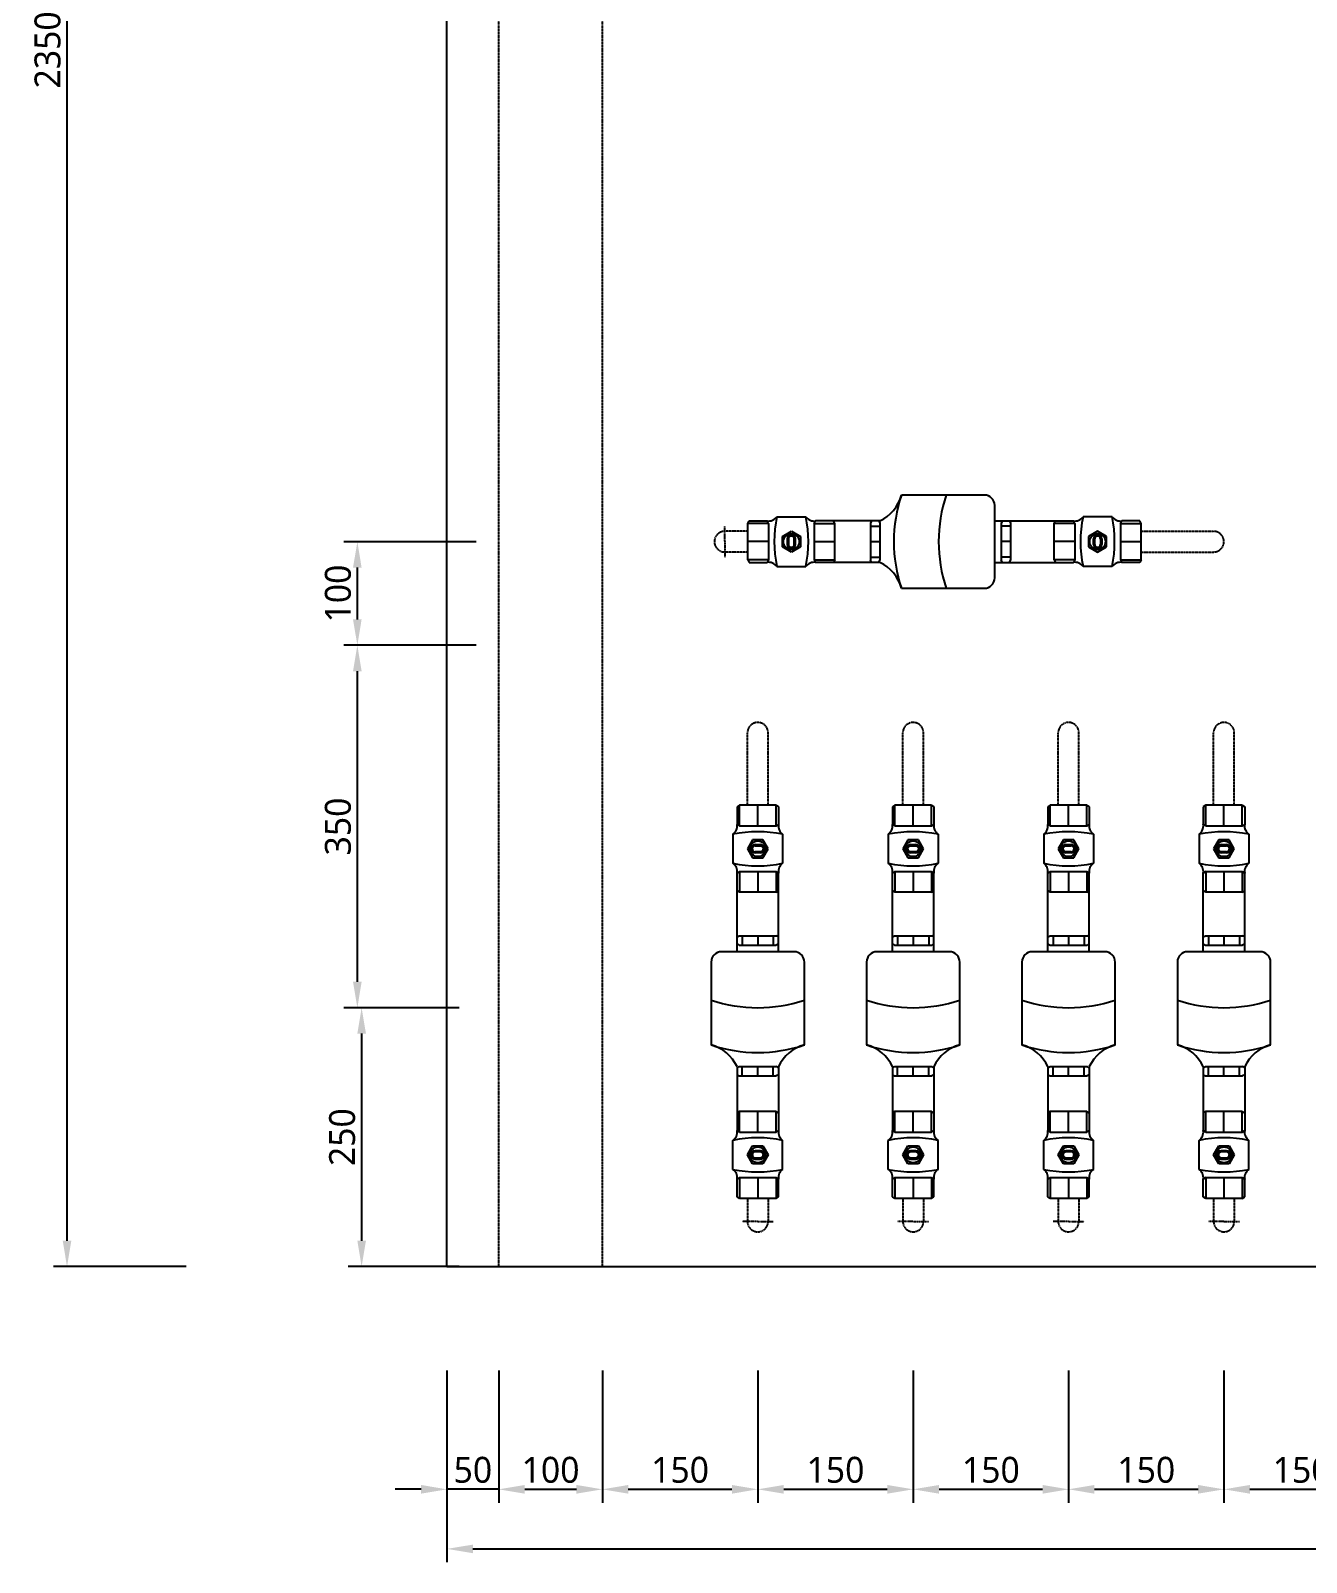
# Model space of a CAD drawing. Header units: millimetres. Extents: x -9013 to 516, y -36629 to 6082.
# Drawn here: x -2564 to -1333, y -21096 to -19616 of the extents above; entities that cross this region are included whole.
import ezdxf

# ---------------------------------------------------------------- set-up
doc = ezdxf.new("R2010")
doc.units = ezdxf.units.MM
doc.header["$LTSCALE"] = 0.05
for name, pattern in [('CENTER', [50.8, 31.75, -6.35, 6.35, -6.35]), ('CENTER2', [28.575, 19.05, -3.175, 3.175, -3.175]), ('DASHDOT', [0.618421, 0.309211, -0.154605, 0, -0.154605])]:
    doc.linetypes.add(name, pattern=pattern)
doc.layers.get('0').update_dxf_attribs({"lineweight": 18})
doc.layers.get('Defpoints').update_dxf_attribs({"color": 140, "lineweight": 18})
for name, color, linetype in [('1CO', 4, 'Continuous'), ('2CONC', 4, 'Continuous'), ('HVAL___2CO', 7, 'Continuous'), ('HWAT__3CO', 1, 'Continuous'), ('HWAT___1DD', 4, 'DASHDOT'), ('HWAT___5CS', 3, 'CENTER2')]:
    doc.layers.add(name, color=color, linetype=linetype)
doc.layers.add('G-Anno-Std-Cntr', color=1, linetype='CENTER2', lineweight=18)
doc.styles.add('trebuchet_MS', font='trebuc.ttf')
doc.dimstyles.new('MGP', dxfattribs={"dimtxt": 2.5, "dimasz": 2.5, "dimexe": 1.25, "dimexo": 0.625, "dimtad": 1, "dimdec": 0, "dimtxsty": 'trebuchet_MS', "dimcen": 2.5, "dimclrt": 7, "dimadec": 0, "dimazin": 0, "dimtfac": 1, "dimtdec": 0, "dimtmove": 0, "dimatfit": 3, "dimfxl": 1.148294, "dimfxlon": 1, "dimarcsym": 2})

# ---------------------------------------------------------------- blocks, each defined once
blk = doc.blocks.new('*D891')
at = {"color": 0, "lineweight": -2, "transparency": 16777216}
for p, q in [((-2162.2, -20910.3), (-2162.2, -21038.1)), ((-2112.2, -20910.3), (-2112.2, -21038.1)), ((-2187.2, -21025.1), (-2212.2, -21025.1)), ((-2112.2, -21025.1), (-2162.2, -21025.1)), ((-2087.2, -21025.1), (-2062.2, -21025.1))]:
    blk.add_line(p, q, dxfattribs=at)
at = {"color": 0, "transparency": 16777216}
for points in [[(-2187.2, -21020.9), (-2187.2, -21029.3), (-2162.2, -21025.1)], [(-2087.2, -21020.9), (-2087.2, -21029.3), (-2112.2, -21025.1)]]:
    blk.add_solid(points, dxfattribs=at)
at = {"layer": 'Defpoints', "color": 0, "transparency": 16777216}
for p in [(-2162.2, -20781), (-2112.2, -20810), (-2162.2, -21025.1)]:
    blk.add_point(p, dxfattribs=at)
at = {"color": 7, "transparency": 16777216, "insert": (-2137.2, -21006.4), "char_height": 25, "attachment_point": 5, "style": 'trebuchet_MS'}
blk.add_mtext('50', dxfattribs=at)
blk = doc.blocks.new('*D892')
at = {"color": 0, "lineweight": -2, "transparency": 16777216}
for p, q in [((-2112.2, -20910.3), (-2112.2, -21038.1)), ((-2012.2, -20910.3), (-2012.2, -21038.1)), ((-2087.2, -21025.1), (-2037.2, -21025.1))]:
    blk.add_line(p, q, dxfattribs=at)
at = {"color": 0, "transparency": 16777216}
for points in [[(-2087.2, -21020.9), (-2087.2, -21029.3), (-2112.2, -21025.1)], [(-2037.2, -21020.9), (-2037.2, -21029.3), (-2012.2, -21025.1)]]:
    blk.add_solid(points, dxfattribs=at)
at = {"layer": 'Defpoints', "color": 0, "transparency": 16777216}
for p in [(-2112.2, -20810), (-2012.2, -20810), (-2012.2, -21025.1)]:
    blk.add_point(p, dxfattribs=at)
at = {"color": 7, "transparency": 16777216, "insert": (-2062.2, -21006.4), "char_height": 25, "attachment_point": 5, "style": 'trebuchet_MS'}
blk.add_mtext('100', dxfattribs=at)
blk = doc.blocks.new('*D893')
at = {"color": 0, "lineweight": -2, "transparency": 16777216}
for p, q in [((-2162.2, -20967.8), (-2162.2, -21095.6)), ((-397.2, -20967.8), (-397.2, -21095.6)), ((-2137.2, -21082.6), (-422.2, -21082.6))]:
    blk.add_line(p, q, dxfattribs=at)
at = {"color": 0, "transparency": 16777216}
for points in [[(-2137.2, -21078.5), (-2137.2, -21086.8), (-2162.2, -21082.6)], [(-422.2, -21078.5), (-422.2, -21086.8), (-397.2, -21082.6)]]:
    blk.add_solid(points, dxfattribs=at)
at = {"layer": 'Defpoints', "color": 0, "transparency": 16777216}
for p in [(-397.2, -20750.7), (-2162.2, -20771.1), (-397.2, -21082.6)]:
    blk.add_point(p, dxfattribs=at)
at = {"color": 7, "transparency": 16777216, "insert": (-1279.7, -21063.9), "char_height": 25, "attachment_point": 5, "style": 'trebuchet_MS'}
blk.add_mtext('1765', dxfattribs=at)
blk = doc.blocks.new('*D894')
at = {"color": 0, "lineweight": -2, "transparency": 16777216}
for p, q in [((-2414.1, -18460), (-2542, -18460)), ((-2529, -18485), (-2529, -20785)), ((-2414.1, -20810), (-2542, -20810))]:
    blk.add_line(p, q, dxfattribs=at)
at = {"color": 0, "transparency": 16777216}
for points in [[(-2533.1, -18485), (-2524.8, -18485), (-2529, -18460)], [(-2533.1, -20785), (-2524.8, -20785), (-2529, -20810)]]:
    blk.add_solid(points, dxfattribs=at)
at = {"layer": 'Defpoints', "color": 0, "transparency": 16777216}
for p in [(-2162.2, -18460), (-2529, -20810), (-2162.2, -20810)]:
    blk.add_point(p, dxfattribs=at)
at = {"color": 7, "transparency": 16777216, "insert": (-2547.7, -19635), "char_height": 25, "attachment_point": 5, "rotation": 90, "style": 'trebuchet_MS'}
blk.add_mtext('2350', dxfattribs=at)
blk = doc.blocks.new('h-meter')
at = {"layer": 'HVAL___2CO'}
for p, q in [((-25.4, 45), (-105.4, 45)), ((-15.4, -35), (-15.4, 35)), ((-134.2, 20), (-135.4, 17.9)), ((-135.4, 17.9), (-135.4, -17.9)), ((-135.4, 15), (-126.2, 15)), ((-126.2, 20), (-134.2, 20)), ((-127.4, 20), (-126.2, 17.9)), ((-126.2, 17.9), (-126.2, -17.9)), ((-15.4, 20), (-1.2, 20)), ((-7.9, 20), (-9.1, 17.9)), ((-9.1, 17.9), (-9.1, -17.9)), ((0, 15), (-9.1, 15)), ((-1.2, 20), (0, 17.9)), ((0, 17.9), (0, -17.9)), ((-135.4, 0), (-126.2, 0)), ((0, 0), (-9.1, 0)), ((-135.4, -15), (-126.2, -15)), ((-134.2, -20), (-135.4, -17.9)), ((-126.2, -20), (-134.2, -20)), ((-127.4, -20), (-126.2, -17.9)), ((-15.4, -20), (-1.2, -20)), ((0, -15), (-9.1, -15)), ((-7.9, -20), (-9.1, -17.9)), ((-1.2, -20), (0, -17.9)), ((-105.4, -45), (-25.4, -45))]:
    blk.add_line(p, q, dxfattribs=at)
for centre, radius, start, end in [((-142.6, 54.8), 38.4, 295.1026, 345.2121), ((28.2, 0), 141, 161.3868, 198.6132), ((71.5, 0), 141, 161.3868, 198.6132), ((-25.4, 35), 10, 0, 90), ((-142.6, -54.8), 38.4, 14.7879, 64.8974), ((-25.4, -35), 10, 270, 0)]:
    blk.add_arc(centre, radius, start, end, dxfattribs=at)
blk = doc.blocks.new('water meter v')
at = {"layer": 'HVAL___2CO'}
h = blk.add_hatch(color=256, dxfattribs=at)
h.paths.add_polyline_path([(-5839.1, 3714.4), (-5829.1, 3714.4), (-5824.1, 3705.7), (-5829.1, 3697), (-5839.1, 3697), (-5844.1, 3705.7)])
h.paths.add_polyline_path([(-5834.1, 3698.1, 1), (-5834.1, 3713.3, 1)], flags=16)
h.paths.add_polyline_path([(-5836.7, 3701.7), (-5831.5, 3701.7, 1), (-5831.5, 3709.7), (-5836.7, 3709.7, 1)], flags=0)
h.paths.add_polyline_path([(-5836.7, 3702.9), (-5831.5, 3702.9, 1), (-5831.5, 3708.5), (-5836.7, 3708.5, 1)], flags=0)
h = blk.add_hatch(color=256, dxfattribs=at)
h.paths.add_polyline_path([(-5836.7, 3701.7, -1), (-5836.7, 3709.7), (-5831.5, 3709.7, -1), (-5831.5, 3701.7)])
h.paths.add_polyline_path([(-5831.5, 3702.9, 1), (-5831.5, 3708.5), (-5836.7, 3708.5, 1), (-5836.7, 3702.9)], flags=16)
h = blk.add_hatch(color=256, dxfattribs=at)
h.paths.add_polyline_path([(-5839.1, 3401.4), (-5829.1, 3401.4), (-5824.1, 3410.1), (-5829.1, 3418.8), (-5839.1, 3418.8), (-5844.1, 3410.1)])
h.paths.add_polyline_path([(-5834.1, 3417.7, -1), (-5834.1, 3402.5, -1)], flags=16)
h.paths.add_polyline_path([(-5836.7, 3414.1), (-5831.5, 3414.1, -1), (-5831.5, 3406.1), (-5836.7, 3406.1, -1)], flags=0)
h.paths.add_polyline_path([(-5836.7, 3412.9), (-5831.5, 3412.9, -1), (-5831.5, 3407.3), (-5836.7, 3407.3, -1)], flags=0)
h = blk.add_hatch(color=256, dxfattribs=at)
h.paths.add_polyline_path([(-5836.7, 3414.1, 1), (-5836.7, 3406.1), (-5831.5, 3406.1, 1), (-5831.5, 3414.1)])
h.paths.add_polyline_path([(-5831.5, 3412.9, -1), (-5831.5, 3407.3), (-5836.7, 3407.3, -1), (-5836.7, 3412.9)], flags=16)
for p, q in [((-5851.7, 3747.7), (-5854.1, 3746.3)), ((-5854.1, 3746.3), (-5854.1, 3729.1)), ((-5816.5, 3747.7), (-5851.7, 3747.7)), ((-5851.7, 3727.7), (-5851.7, 3747.7)), ((-5834.1, 3727.7), (-5834.1, 3747.7)), ((-5816.5, 3747.7), (-5814.1, 3746.3)), ((-5816.5, 3727.7), (-5816.5, 3747.7)), ((-5814.1, 3746.3), (-5814.1, 3729.1)), ((-5851.7, 3727.7), (-5854.1, 3729.1)), ((-5851.7, 3727.7), (-5816.5, 3727.7)), ((-5816.5, 3727.7), (-5814.1, 3729.1)), ((-5858.1, 3719.7), (-5858.1, 3691.7)), ((-5839.1, 3714.4), (-5844.1, 3705.7)), ((-5829.1, 3714.4), (-5839.1, 3714.4)), ((-5824.1, 3705.7), (-5829.1, 3714.4)), ((-5810.1, 3719.7), (-5810.1, 3691.7)), ((-5844.1, 3705.7), (-5839.1, 3697)), ((-5836.7, 3709.7), (-5831.5, 3709.7)), ((-5836.7, 3708.5), (-5831.5, 3708.5)), ((-5831.5, 3702.9), (-5836.7, 3702.9)), ((-5831.5, 3701.7), (-5836.7, 3701.7)), ((-5829.1, 3697), (-5824.1, 3705.7)), ((-5851.7, 3683.7), (-5854.1, 3682.3)), ((-5851.7, 3683.7), (-5851.7, 3663.7)), ((-5851.7, 3683.7), (-5816.5, 3683.7)), ((-5839.1, 3697), (-5829.1, 3697)), ((-5834.1, 3683.7), (-5834.1, 3663.7)), ((-5816.5, 3683.7), (-5816.5, 3663.7)), ((-5816.5, 3683.7), (-5814.1, 3682.3)), ((-5854.1, 3665.1), (-5854.1, 3682.3)), ((-5814.1, 3665.1), (-5814.1, 3682.3)), ((-5851.7, 3663.7), (-5854.1, 3665.1)), ((-5816.5, 3663.7), (-5851.7, 3663.7)), ((-5816.5, 3663.7), (-5814.1, 3665.1)), ((-5851.7, 3452.1), (-5854.1, 3450.7)), ((-5854.1, 3450.7), (-5854.1, 3433.5)), ((-5816.5, 3452.1), (-5851.7, 3452.1)), ((-5851.7, 3432.1), (-5851.7, 3452.1)), ((-5834.1, 3432.1), (-5834.1, 3452.1)), ((-5816.5, 3452.1), (-5814.1, 3450.7)), ((-5816.5, 3432.1), (-5816.5, 3452.1)), ((-5814.1, 3450.7), (-5814.1, 3433.5)), ((-5851.7, 3432.1), (-5854.1, 3433.5)), ((-5851.7, 3432.1), (-5816.5, 3432.1)), ((-5816.5, 3432.1), (-5814.1, 3433.5)), ((-5858.1, 3396.1), (-5858.1, 3424.1)), ((-5844.1, 3410.1), (-5839.1, 3418.8)), ((-5839.1, 3418.8), (-5829.1, 3418.8)), ((-5829.1, 3418.8), (-5824.1, 3410.1)), ((-5810.1, 3396.1), (-5810.1, 3424.1)), ((-5839.1, 3401.4), (-5844.1, 3410.1)), ((-5831.5, 3414.1), (-5836.7, 3414.1)), ((-5831.5, 3412.9), (-5836.7, 3412.9)), ((-5836.7, 3407.3), (-5831.5, 3407.3)), ((-5836.7, 3406.1), (-5831.5, 3406.1)), ((-5824.1, 3410.1), (-5829.1, 3401.4)), ((-5851.7, 3388.1), (-5854.1, 3386.7)), ((-5851.7, 3388.1), (-5851.7, 3368.1)), ((-5851.7, 3388.1), (-5816.5, 3388.1)), ((-5829.1, 3401.4), (-5839.1, 3401.4)), ((-5834.1, 3388.1), (-5834.1, 3368.1)), ((-5816.5, 3388.1), (-5814.1, 3386.7)), ((-5816.5, 3388.1), (-5816.5, 3368.1)), ((-5854.1, 3369.5), (-5854.1, 3386.7)), ((-5814.1, 3369.5), (-5814.1, 3386.7)), ((-5851.7, 3368.1), (-5854.1, 3369.5)), ((-5816.5, 3368.1), (-5851.7, 3368.1)), ((-5816.5, 3368.1), (-5814.1, 3369.5))]:
    blk.add_line(p, q, dxfattribs=at)
for centre in [(-5834.1, 3705.7), (-5834.1, 3410.1)]:
    blk.add_circle(centre, 7.6, dxfattribs=at)
for centre, radius, start, end in [((-5863.8, 3727.7), 9.8, 305.5591, 8.2752), ((-5804.4, 3727.7), 9.8, 171.7248, 234.4409), ((-5834.1, 3606.5), 115.7, 78.0304, 101.9696), ((-5836.7, 3705.7), 4, 90, 270), ((-5836.7, 3705.7), 4, 90, 270), ((-5836.7, 3705.7), 2.8, 90, 270), ((-5831.5, 3705.7), 4, 270, 90), ((-5831.5, 3705.7), 2.8, 270, 90), ((-5863.8, 3683.7), 9.8, 351.7248, 54.4409), ((-5834.1, 3804.9), 115.7, 258.0304, 281.9696), ((-5804.4, 3683.7), 9.8, 125.5591, 188.2752), ((-5863.8, 3432.1), 9.8, 305.5591, 8.2752), ((-5804.4, 3432.1), 9.8, 171.7248, 234.4409), ((-5834.1, 3310.9), 115.7, 78.0304, 101.9696), ((-5836.7, 3410.1), 4, 90, 270), ((-5836.7, 3410.1), 4, 90, 270), ((-5836.7, 3410.1), 2.8, 90, 270), ((-5831.5, 3410.1), 4, 270, 90), ((-5831.5, 3410.1), 2.8, 270, 90), ((-5863.8, 3388.1), 9.8, 351.7248, 54.4409), ((-5834.1, 3509.3), 115.7, 258.0304, 281.9696), ((-5804.4, 3388.1), 9.8, 125.5591, 188.2752)]:
    blk.add_arc(centre, radius, start, end, dxfattribs=at)
at = {"layer": 'HWAT__3CO'}
for p, q in [((-5854.1, 3620.5), (-5854.1, 3665.1)), ((-5814.1, 3620.5), (-5814.1, 3665.1)), ((-5854.1, 3487.5), (-5854.1, 3450.7)), ((-5814.1, 3487.5), (-5814.1, 3450.7))]:
    blk.add_line(p, q, dxfattribs=at)
at = {"layer": 'HWAT___1DD'}
for q in [(-5849.1, 3345.8), (-5819.1, 3345.8)]:
    blk.add_line((-5834.1, 3345.8), q, dxfattribs=at)
at = {"layer": 'HWAT___5CS'}
for p, q in [((-5844.1, 3747.7), (-5844.1, 3817.7)), ((-5824.1, 3747.7), (-5824.1, 3817.7)), ((-5844.1, 3368.1), (-5844.1, 3345.8)), ((-5824.1, 3368.1), (-5824.1, 3345.8))]:
    blk.add_line(p, q, dxfattribs=at)
for centre, start, end in [((-5834.1, 3817.7), 0, 180), ((-5834.1, 3345.8), 180, 0)]:
    blk.add_arc(centre, 10, start, end, dxfattribs=at)
at = {"rotation": 89.99999999999999}
blk.add_blockref('h-meter', (-5834.1, 3621.7), dxfattribs=at)
blk = doc.blocks.new('*D919')
at = {"color": 0, "lineweight": -2, "transparency": 16777216}
for p, q in [((-2012.2, -20910.3), (-2012.2, -21038.1)), ((-1862.2, -20910.3), (-1862.2, -21038.1)), ((-1987.2, -21025.1), (-1887.2, -21025.1))]:
    blk.add_line(p, q, dxfattribs=at)
at = {"color": 0, "transparency": 16777216}
for points in [[(-1987.2, -21020.9), (-1987.2, -21029.3), (-2012.2, -21025.1)], [(-1887.2, -21020.9), (-1887.2, -21029.3), (-1862.2, -21025.1)]]:
    blk.add_solid(points, dxfattribs=at)
at = {"layer": 'Defpoints', "color": 0, "transparency": 16777216}
for p in [(-1862.2, -20776.4), (-2012.2, -20810), (-1862.2, -21025.1)]:
    blk.add_point(p, dxfattribs=at)
at = {"color": 7, "transparency": 16777216, "insert": (-1937.2, -21006.4), "char_height": 25, "attachment_point": 5, "style": 'trebuchet_MS'}
blk.add_mtext('150', dxfattribs=at)
blk = doc.blocks.new('*D920')
at = {"color": 0, "lineweight": -2, "transparency": 16777216}
for p, q in [((-1862.2, -20910.3), (-1862.2, -21038.1)), ((-1712.2, -20910.3), (-1712.2, -21038.1)), ((-1837.2, -21025.1), (-1737.2, -21025.1))]:
    blk.add_line(p, q, dxfattribs=at)
at = {"color": 0, "transparency": 16777216}
for points in [[(-1837.2, -21020.9), (-1837.2, -21029.3), (-1862.2, -21025.1)], [(-1737.2, -21020.9), (-1737.2, -21029.3), (-1712.2, -21025.1)]]:
    blk.add_solid(points, dxfattribs=at)
at = {"layer": 'Defpoints', "color": 0, "transparency": 16777216}
for p in [(-1862.2, -20776.4), (-1712.2, -20776.4), (-1712.2, -21025.1)]:
    blk.add_point(p, dxfattribs=at)
at = {"color": 7, "transparency": 16777216, "insert": (-1787.2, -21006.4), "char_height": 25, "attachment_point": 5, "style": 'trebuchet_MS'}
blk.add_mtext('150', dxfattribs=at)
blk = doc.blocks.new('*D921')
at = {"color": 0, "lineweight": -2, "transparency": 16777216}
for p, q in [((-1712.2, -20910.3), (-1712.2, -21038.1)), ((-1562.2, -20910.3), (-1562.2, -21038.1)), ((-1687.2, -21025.1), (-1587.2, -21025.1))]:
    blk.add_line(p, q, dxfattribs=at)
at = {"color": 0, "transparency": 16777216}
for points in [[(-1687.2, -21020.9), (-1687.2, -21029.3), (-1712.2, -21025.1)], [(-1587.2, -21020.9), (-1587.2, -21029.3), (-1562.2, -21025.1)]]:
    blk.add_solid(points, dxfattribs=at)
at = {"layer": 'Defpoints', "color": 0, "transparency": 16777216}
for p in [(-1712.2, -20776.4), (-1562.2, -20776.4), (-1562.2, -21025.1)]:
    blk.add_point(p, dxfattribs=at)
at = {"color": 7, "transparency": 16777216, "insert": (-1637.2, -21006.4), "char_height": 25, "attachment_point": 5, "style": 'trebuchet_MS'}
blk.add_mtext('150', dxfattribs=at)
blk = doc.blocks.new('*D924')
at = {"color": 0, "lineweight": -2, "transparency": 16777216}
for p, q in [((-2150.5, -20560), (-2257.6, -20560)), ((-2244.6, -20585), (-2244.6, -20785)), ((-2150.5, -20810), (-2257.6, -20810))]:
    blk.add_line(p, q, dxfattribs=at)
at = {"color": 0, "transparency": 16777216}
for points in [[(-2248.7, -20585), (-2240.4, -20585), (-2244.6, -20560)], [(-2248.7, -20785), (-2240.4, -20785), (-2244.6, -20810)]]:
    blk.add_solid(points, dxfattribs=at)
at = {"layer": 'Defpoints', "color": 0, "transparency": 16777216}
for p in [(-2144.5, -20560), (-2244.6, -20810), (-2144.5, -20810)]:
    blk.add_point(p, dxfattribs=at)
at = {"color": 7, "transparency": 16777216, "insert": (-2263.3, -20685), "char_height": 25, "attachment_point": 5, "rotation": 90, "style": 'trebuchet_MS'}
blk.add_mtext('250', dxfattribs=at)
blk = doc.blocks.new('water meter h')
at = {"layer": 'HVAL___2CO'}
h = blk.add_hatch(color=256, dxfattribs=at)
h.paths.add_polyline_path([(-6790, 3624.5), (-6790, 3614.5), (-6781.4, 3609.5), (-6772.7, 3614.5), (-6772.7, 3624.5), (-6781.4, 3629.5)])
h.paths.add_polyline_path([(-6773.8, 3619.5, -1), (-6789, 3619.5, -1)], flags=16)
h.paths.add_polyline_path([(-6777.4, 3622.1), (-6777.4, 3616.9, -1), (-6785.4, 3616.9), (-6785.4, 3622.1, -1)], flags=0)
h.paths.add_polyline_path([(-6778.6, 3622.1), (-6778.6, 3616.9, -1), (-6784.2, 3616.9), (-6784.2, 3622.1, -1)], flags=0)
h = blk.add_hatch(color=256, dxfattribs=at)
h.paths.add_polyline_path([(-6777.4, 3622.1, 1), (-6785.4, 3622.1), (-6785.4, 3616.9, 1), (-6777.4, 3616.9)])
h.paths.add_polyline_path([(-6778.6, 3622.1, 1), (-6784.2, 3622.1), (-6784.2, 3616.9, 1), (-6778.6, 3616.9)], flags=16)
h = blk.add_hatch(color=256, dxfattribs=at)
h.paths.add_polyline_path([(-6477.1, 3624.5), (-6477.1, 3614.5), (-6485.8, 3609.5), (-6494.4, 3614.5), (-6494.4, 3624.5), (-6485.8, 3629.5)])
h.paths.add_polyline_path([(-6493.4, 3619.5, 1), (-6478.2, 3619.5, 1)], flags=16)
h.paths.add_polyline_path([(-6489.8, 3622.1), (-6489.8, 3616.9, 1), (-6481.8, 3616.9), (-6481.8, 3622.1, 1)], flags=0)
h.paths.add_polyline_path([(-6488.6, 3622.1), (-6488.6, 3616.9, 1), (-6483, 3616.9), (-6483, 3622.1, 1)], flags=0)
h = blk.add_hatch(color=256, dxfattribs=at)
h.paths.add_polyline_path([(-6489.8, 3616.9, 1), (-6481.8, 3616.9), (-6481.8, 3622.1, 1), (-6489.8, 3622.1)])
h.paths.add_polyline_path([(-6488.6, 3616.9, 1), (-6483, 3616.9), (-6483, 3622.1, 1), (-6488.6, 3622.1)], flags=16)
for p, q in [((-6823.4, 3637.1), (-6822, 3639.5)), ((-6822, 3639.5), (-6804.8, 3639.5)), ((-6803.4, 3637.1), (-6804.8, 3639.5)), ((-6795.4, 3643.5), (-6767.4, 3643.5)), ((-6759.4, 3637.1), (-6758, 3639.5)), ((-6740.8, 3639.5), (-6758, 3639.5)), ((-6739.4, 3637.1), (-6740.8, 3639.5)), ((-6527.8, 3637.1), (-6526.4, 3639.5)), ((-6526.4, 3639.5), (-6509.1, 3639.5)), ((-6507.8, 3637.1), (-6509.1, 3639.5)), ((-6471.8, 3643.5), (-6499.8, 3643.5)), ((-6463.8, 3637.1), (-6462.4, 3639.5)), ((-6445.1, 3639.5), (-6462.4, 3639.5)), ((-6443.8, 3637.1), (-6445.1, 3639.5)), ((-6823.4, 3601.9), (-6823.4, 3637.1)), ((-6803.4, 3637.1), (-6823.4, 3637.1)), ((-6803.4, 3637.1), (-6803.4, 3601.9)), ((-6790, 3624.5), (-6781.4, 3629.5)), ((-6790, 3614.5), (-6790, 3624.5)), ((-6781.4, 3629.5), (-6772.7, 3624.5)), ((-6772.7, 3624.5), (-6772.7, 3614.5)), ((-6759.4, 3637.1), (-6739.4, 3637.1)), ((-6759.4, 3637.1), (-6759.4, 3601.9)), ((-6739.4, 3601.9), (-6739.4, 3637.1)), ((-6527.8, 3601.9), (-6527.8, 3637.1)), ((-6507.8, 3637.1), (-6527.8, 3637.1)), ((-6507.8, 3637.1), (-6507.8, 3601.9)), ((-6485.8, 3629.5), (-6494.4, 3624.5)), ((-6494.4, 3624.5), (-6494.4, 3614.5)), ((-6477.1, 3624.5), (-6485.8, 3629.5)), ((-6477.1, 3614.5), (-6477.1, 3624.5)), ((-6463.8, 3637.1), (-6443.8, 3637.1)), ((-6463.8, 3637.1), (-6463.8, 3601.9)), ((-6443.8, 3601.9), (-6443.8, 3637.1)), ((-6803.4, 3619.5), (-6823.4, 3619.5)), ((-6781.4, 3609.5), (-6790, 3614.5)), ((-6785.4, 3622.1), (-6785.4, 3616.9)), ((-6784.2, 3622.1), (-6784.2, 3616.9)), ((-6772.7, 3614.5), (-6781.4, 3609.5)), ((-6778.6, 3616.9), (-6778.6, 3622.1)), ((-6777.4, 3616.9), (-6777.4, 3622.1)), ((-6759.4, 3619.5), (-6739.4, 3619.5)), ((-6507.8, 3619.5), (-6527.8, 3619.5)), ((-6494.4, 3614.5), (-6485.8, 3609.5)), ((-6489.8, 3616.9), (-6489.8, 3622.1)), ((-6488.6, 3616.9), (-6488.6, 3622.1)), ((-6485.8, 3609.5), (-6477.1, 3614.5)), ((-6483, 3622.1), (-6483, 3616.9)), ((-6481.8, 3622.1), (-6481.8, 3616.9)), ((-6463.8, 3619.5), (-6443.8, 3619.5)), ((-6823.4, 3601.9), (-6822, 3599.5)), ((-6803.4, 3601.9), (-6823.4, 3601.9)), ((-6822, 3599.5), (-6804.8, 3599.5)), ((-6803.4, 3601.9), (-6804.8, 3599.5)), ((-6795.4, 3595.5), (-6767.4, 3595.5)), ((-6759.4, 3601.9), (-6739.4, 3601.9)), ((-6759.4, 3601.9), (-6758, 3599.5)), ((-6740.8, 3599.5), (-6758, 3599.5)), ((-6739.4, 3601.9), (-6740.8, 3599.5)), ((-6527.8, 3601.9), (-6526.4, 3599.5)), ((-6507.8, 3601.9), (-6527.8, 3601.9)), ((-6526.4, 3599.5), (-6509.1, 3599.5)), ((-6507.8, 3601.9), (-6509.1, 3599.5)), ((-6471.8, 3595.5), (-6499.8, 3595.5)), ((-6463.8, 3601.9), (-6462.4, 3599.5)), ((-6463.8, 3601.9), (-6443.8, 3601.9)), ((-6445.1, 3599.5), (-6462.4, 3599.5)), ((-6443.8, 3601.9), (-6445.1, 3599.5))]:
    blk.add_line(p, q, dxfattribs=at)
for centre in [(-6781.4, 3619.5), (-6485.8, 3619.5)]:
    blk.add_circle(centre, 7.6, dxfattribs=at)
for centre, radius, start, end in [((-6803.3, 3649.2), 9.8, 261.7248, 324.4409), ((-6682.2, 3619.5), 115.7, 168.0304, 191.9696), ((-6759.4, 3649.2), 9.8, 215.5591, 278.2752), ((-6880.6, 3619.5), 115.7, 348.0304, 11.9696), ((-6507.7, 3649.2), 9.8, 261.7248, 324.4409), ((-6386.6, 3619.5), 115.7, 168.0304, 191.9696), ((-6463.8, 3649.2), 9.8, 215.5591, 278.2752), ((-6585, 3619.5), 115.7, 348.0304, 11.9696), ((-6781.4, 3622.1), 4, 0, 180), ((-6781.4, 3622.1), 4, 0, 180), ((-6781.4, 3622.1), 2.8, 0, 180), ((-6485.8, 3622.1), 4, 0, 180), ((-6485.8, 3622.1), 4, 0, 180), ((-6485.8, 3622.1), 2.8, 0, 180), ((-6781.4, 3616.9), 4, 180, 0), ((-6781.4, 3616.9), 2.8, 180, 0), ((-6485.8, 3616.9), 4, 180, 0), ((-6485.8, 3616.9), 2.8, 180, 0), ((-6803.3, 3589.8), 9.8, 35.5591, 98.2752), ((-6759.4, 3589.8), 9.8, 81.7248, 144.4409), ((-6507.7, 3589.8), 9.8, 35.5591, 98.2752), ((-6463.8, 3589.8), 9.8, 81.7248, 144.4409)]:
    blk.add_arc(centre, radius, start, end, dxfattribs=at)
at = {"layer": 'HWAT__3CO'}
for p, q in [((-6703.9, 3639.5), (-6740.8, 3639.5)), ((-6570.9, 3639.5), (-6526.4, 3639.5)), ((-6703.9, 3599.5), (-6740.8, 3599.5)), ((-6570.9, 3599.5), (-6526.4, 3599.5))]:
    blk.add_line(p, q, dxfattribs=at)
at = {"layer": 'HWAT___1DD'}
for q in [(-6845.7, 3634.5), (-6845.7, 3604.5)]:
    blk.add_line((-6845.7, 3619.5), q, dxfattribs=at)
at = {"layer": 'HWAT___5CS'}
for p, q in [((-6823.4, 3629.5), (-6845.7, 3629.5)), ((-6443.8, 3629.5), (-6373.8, 3629.5)), ((-6823.4, 3609.5), (-6845.7, 3609.5)), ((-6443.8, 3609.5), (-6373.8, 3609.5))]:
    blk.add_line(p, q, dxfattribs=at)
for centre, start, end in [((-6845.7, 3619.5), 90, 270), ((-6373.8, 3619.5), 270, 90)]:
    blk.add_arc(centre, 10, start, end, dxfattribs=at)
blk.add_blockref('h-meter', (-6569.7, 3619.5))
blk = doc.blocks.new('*D927')
at = {"color": 0, "lineweight": -2, "transparency": 16777216}
for p, q in [((-1562.2, -20910.3), (-1562.2, -21038.1)), ((-1412.2, -20910.3), (-1412.2, -21038.1)), ((-1537.2, -21025.1), (-1437.2, -21025.1))]:
    blk.add_line(p, q, dxfattribs=at)
at = {"color": 0, "transparency": 16777216}
for points in [[(-1537.2, -21020.9), (-1537.2, -21029.3), (-1562.2, -21025.1)], [(-1437.2, -21020.9), (-1437.2, -21029.3), (-1412.2, -21025.1)]]:
    blk.add_solid(points, dxfattribs=at)
at = {"layer": 'Defpoints', "color": 0, "transparency": 16777216}
for p in [(-1562.2, -20766.4), (-1412.2, -20766.4), (-1412.2, -21025.1)]:
    blk.add_point(p, dxfattribs=at)
at = {"color": 7, "transparency": 16777216, "insert": (-1487.2, -21006.4), "char_height": 25, "attachment_point": 5, "style": 'trebuchet_MS'}
blk.add_mtext('150', dxfattribs=at)
blk = doc.blocks.new('*D928')
at = {"color": 0, "lineweight": -2, "transparency": 16777216}
for p, q in [((-1412.2, -20910.3), (-1412.2, -21038.1)), ((-1262.2, -20910.3), (-1262.2, -21038.1)), ((-1387.2, -21025.1), (-1287.2, -21025.1))]:
    blk.add_line(p, q, dxfattribs=at)
at = {"color": 0, "transparency": 16777216}
for points in [[(-1387.2, -21020.9), (-1387.2, -21029.3), (-1412.2, -21025.1)], [(-1287.2, -21020.9), (-1287.2, -21029.3), (-1262.2, -21025.1)]]:
    blk.add_solid(points, dxfattribs=at)
at = {"layer": 'Defpoints', "color": 0, "transparency": 16777216}
for p in [(-1412.2, -20766.4), (-1262.2, -20766.4), (-1262.2, -21025.1)]:
    blk.add_point(p, dxfattribs=at)
at = {"color": 7, "transparency": 16777216, "insert": (-1337.2, -21006.4), "char_height": 25, "attachment_point": 5, "style": 'trebuchet_MS'}
blk.add_mtext('150', dxfattribs=at)
blk = doc.blocks.new('*D934')
at = {"color": 0, "lineweight": -2, "transparency": 16777216}
for p, q in [((-2133.9, -20210), (-2261.7, -20210)), ((-2248.7, -20535), (-2248.7, -20235)), ((-2210.1, -20560), (-2261.7, -20560))]:
    blk.add_line(p, q, dxfattribs=at)
at = {"color": 0, "transparency": 16777216}
for points in [[(-2252.9, -20235), (-2244.6, -20235), (-2248.7, -20210)], [(-2252.9, -20535), (-2244.6, -20535), (-2248.7, -20560)]]:
    blk.add_solid(points, dxfattribs=at)
at = {"layer": 'Defpoints', "color": 0, "transparency": 16777216}
for p in [(-2248.7, -20210), (-635.4, -20210), (-2204.1, -20560)]:
    blk.add_point(p, dxfattribs=at)
at = {"color": 7, "transparency": 16777216, "insert": (-2267.4, -20385), "char_height": 25, "attachment_point": 5, "rotation": 90, "style": 'trebuchet_MS'}
blk.add_mtext('350', dxfattribs=at)
blk = doc.blocks.new('*D935')
at = {"color": 0, "lineweight": -2, "transparency": 16777216}
for p, q in [((-2133.9, -20110), (-2261.7, -20110)), ((-2248.7, -20185), (-2248.7, -20135)), ((-2133.9, -20210), (-2261.7, -20210))]:
    blk.add_line(p, q, dxfattribs=at)
at = {"color": 0, "transparency": 16777216}
for points in [[(-2252.9, -20135), (-2244.6, -20135), (-2248.7, -20110)], [(-2252.9, -20185), (-2244.6, -20185), (-2248.7, -20210)]]:
    blk.add_solid(points, dxfattribs=at)
at = {"layer": 'Defpoints', "color": 0, "transparency": 16777216}
for p in [(-2248.7, -20110), (-1894.1, -20110), (-1902.1, -20210)]:
    blk.add_point(p, dxfattribs=at)
at = {"color": 7, "transparency": 16777216, "insert": (-2267.4, -20160), "char_height": 25, "attachment_point": 5, "rotation": 90, "style": 'trebuchet_MS'}
blk.add_mtext('100', dxfattribs=at)

msp = doc.modelspace()

# ---------------------------------------------------------------- linework, layer by layer
at = {"layer": '1CO'}
msp.add_line((-2162.2, -20810), (-2162.2, -18460), dxfattribs=at)
at = {"layer": '2CONC', "lineweight": -3}
msp.add_line((-2162.2, -20810), (-397.2, -20810), dxfattribs=at)
at = {"layer": 'HWAT___5CS'}
for p, q in [((-2112.2, -20810), (-2112.2, -18460)), ((-2012.2, -20810), (-2012.2, -18460))]:
    msp.add_line(p, q, dxfattribs=at)

# ---------------------------------------------------------------- block references
at = {"layer": 'G-Anno-Std-Cntr', "linetype": 'CENTER'}
for name, p in [('water meter h', (4951.6, -23729.4)), ('water meter v', (3971.9, -24112.2)), ('water meter v', (4121.9, -24112.2)), ('water meter v', (4271.9, -24112.2)), ('water meter v', (4421.9, -24112.2))]:
    msp.add_blockref(name, p, dxfattribs=at)

# ---------------------------------------------------------------- dimensions: what is measured, and where the dimension line sits
for base, p1, p2, picture, middle in [((-2529, -20810), (-2162.2, -18460), (-2162.2, -20810), '*D894', (-2547.7, -19635)), ((-2248.7, -20110), (-1902.1, -20210), (-1894.1, -20110), '*D935', (-2267.4, -20160)), ((-2248.7, -20210), (-2204.1, -20560), (-635.4, -20210), '*D934', (-2267.4, -20385)), ((-2244.6, -20810), (-2144.5, -20560), (-2144.5, -20810), '*D924', (-2263.3, -20685))]:
    dim = msp.add_linear_dim(base=base, p1=p1, p2=p2, angle=90, dimstyle='MGP', override={"dimscale": 100, "dimtxt": 0.25, "dimasz": 0.25, "dimexe": 0.13, "dimexo": 0.06, "dimgap": 0.06, "dimarcsym": 1})
    dim.commit()
    dim.dimension.update_dxf_attribs({"geometry": picture, "text_midpoint": middle})
for base, p1, p2, picture, middle in [((-397.2, -21082.6), (-2162.2, -20771.1), (-397.2, -20750.7), '*D893', (-1279.7, -21063.9)), ((-1412.2, -21025.1), (-1562.2, -20766.4), (-1412.2, -20766.4), '*D927', (-1487.2, -21006.4)), ((-1262.2, -21025.1), (-1412.2, -20766.4), (-1262.2, -20766.4), '*D928', (-1337.2, -21006.4)), ((-2162.2, -21025.1), (-2112.2, -20810), (-2162.2, -20781), '*D891', (-2137.2, -21006.4)), ((-1862.2, -21025.1), (-2012.2, -20810), (-1862.2, -20776.4), '*D919', (-1937.2, -21006.4)), ((-1712.2, -21025.1), (-1862.2, -20776.4), (-1712.2, -20776.4), '*D920', (-1787.2, -21006.4)), ((-1562.2, -21025.1), (-1712.2, -20776.4), (-1562.2, -20776.4), '*D921', (-1637.2, -21006.4)), ((-2012.2, -21025.1), (-2112.2, -20810), (-2012.2, -20810), '*D892', (-2062.2, -21006.4))]:
    dim = msp.add_linear_dim(base=base, p1=p1, p2=p2, dimstyle='MGP', override={"dimscale": 100, "dimtxt": 0.25, "dimasz": 0.25, "dimexe": 0.13, "dimexo": 0.06, "dimgap": 0.06, "dimarcsym": 1})
    dim.commit()
    dim.dimension.update_dxf_attribs({"geometry": picture, "text_midpoint": middle})

doc.saveas('drawing.dxf')
